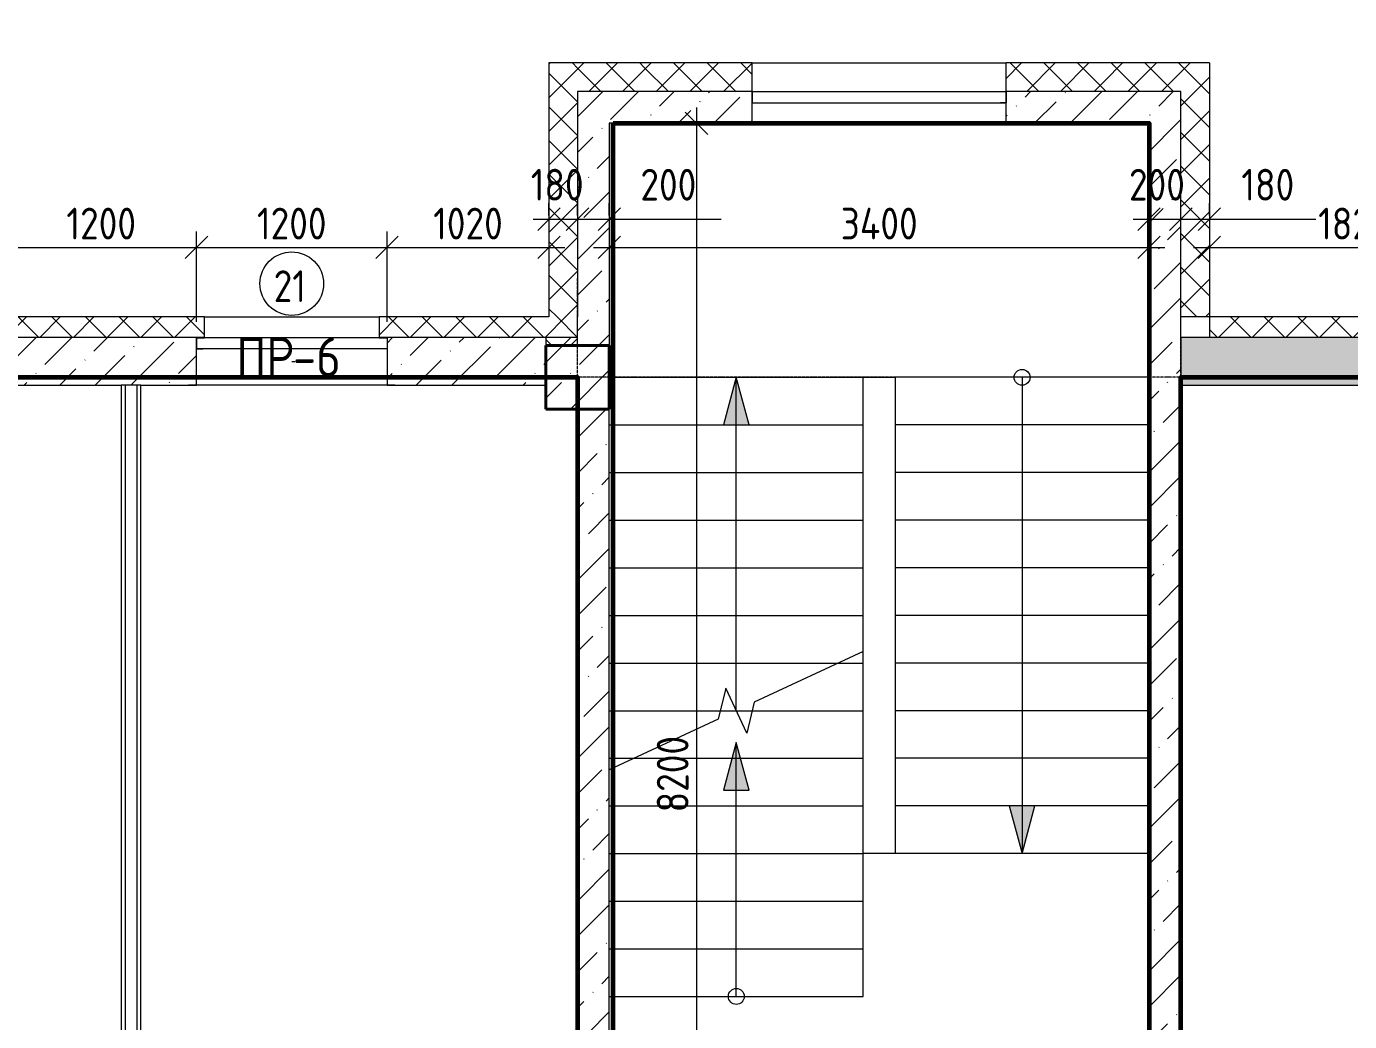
# Model space of a CAD drawing. Header units: millimetres. Extents: x -56773 to 221258, y -262288 to 26541.
# Drawn here: x 5338 to 13672, y -92602 to -86334 of the extents above; entities that cross this region are included whole.
import ezdxf

# ---------------------------------------------------------------- set-up
doc = ezdxf.new("R2010")
doc.units = ezdxf.units.MM
doc.linetypes.add('ADSK_Линия сетки', pattern=[25, 20, -2.5, 0, -2.5])
for name, color, linetype, lineweight in [('3.1 Штукатурка внешн стен для инвесторов', 5, 'Continuous', 60), ('_ Окна', 7, 'Continuous', 18), ('Лестницы', 7, 'Continuous', 9), ('Марки', 7, 'Continuous', 20), ('Марки окон', 7, 'Continuous', 20), ('Несущие колонны', 7, 'Continuous', 18), ('Окна', 7, 'Continuous', 9), ('Оси', 7, 'Continuous', 9), ('Перекрытие', 7, 'Continuous', 18), ('Размеры', 7, 'Continuous', 9), ('Стены внутренние', 7, 'Continuous', 18), ('Стены наружные', 7, 'Continuous', 18), ('Стены штриховка', 7, 'Continuous', 9), ('Стрелки вверх', 7, 'Continuous', 18)]:
    doc.layers.add(name, color=color, linetype=linetype, lineweight=lineweight)
doc.styles.add('GOST Common_2', font='', dxfattribs={"width": 0.9, "height": 250})
doc.styles.add('GOST Common_3', font='', dxfattribs={"width": 0.9, "height": 200})
doc.styles.get('GOST Common_2').set_extended_font_data('GOST Common')
doc.styles.get('GOST Common_3').set_extended_font_data('GOST Common')
doc.dimstyles.new('ADSK_Основной_2_0', dxfattribs={"dimscale": 304.8, "dimtxt": 201.142999, "dimasz": 0.463911, "dimexe": 0.328084, "dimexo": 0.328084, "dimgap": 0.164042, "dimtad": 1, "dimdec": 3, "dimrnd": 0.001, "dimdsep": 46, "dimtxsty": 'GOST Common_3', "dimblk1": 'OBLIQUE', "dimblk2": 'OBLIQUE', "dimsah": 1, "dimcen": 0.09, "dimdle": 0.328084, "dimazin": 2, "dimtfac": 1, "dimtdec": 4, "dimtix": 1, "dimtmove": 0, "dimatfit": 3, "dimfxl": 1, "dimtvp": 1, "dimtolj": 1, "dimtzin": 0, "dimlwd": 20, "dimlwe": 20, "dimarcsym": 2})
doc.dimstyles.new('ADSK_Основной_2_0_1', dxfattribs={"dimscale": 304.8, "dimtxt": 201.142999, "dimasz": 0.463911, "dimexe": 0.328084, "dimexo": 0.328084, "dimgap": 0.164042, "dimtad": 1, "dimdec": 3, "dimrnd": 0.001, "dimdsep": 46, "dimtxsty": 'GOST Common_3', "dimblk1": 'OBLIQUE', "dimblk2": 'OBLIQUE', "dimsah": 1, "dimcen": 0.09, "dimdle": 0.328084, "dimazin": 2, "dimtfac": 1, "dimtdec": 4, "dimtix": 1, "dimtmove": 1, "dimatfit": 3, "dimfxl": 1, "dimtvp": 1, "dimtolj": 1, "dimtzin": 0, "dimlwd": 20, "dimlwe": 20, "dimarcsym": 2})
doc.dimstyles.new('ADSK_Основной_2_0_2', dxfattribs={"dimscale": 304.8, "dimtxt": 201.142999, "dimasz": 0.463911, "dimexe": 0.328084, "dimexo": 0.328084, "dimgap": 0.164042, "dimtad": 1, "dimdec": 3, "dimrnd": 0.001, "dimdsep": 46, "dimtxsty": 'GOST Common_3', "dimblk1": 'OBLIQUE', "dimblk2": 'OBLIQUE', "dimsah": 1, "dimcen": 0.09, "dimdle": 0.328084, "dimazin": 2, "dimtfac": 1, "dimtdec": 4, "dimtix": 1, "dimtmove": 0, "dimatfit": 3, "dimfxl": 1, "dimtvp": 1, "dimtolj": 1, "dimtzin": 0, "dimlwd": 20, "dimlwe": 20, "dimarcsym": 2})
pattern_1 = [(45, (9.36, -97949.04), (84.18955, 308.69595), [396.875, -79.375, 3.353, -76.022])]
pattern_2 = [(45, (9.36, -97949.04), (-106.066, 106.066), []), (135, (9.36, -97949.04), (-106.066, -106.066), [])]

# ---------------------------------------------------------------- blocks, each defined once
blk = doc.blocks.new('ADSK_КолоннаЖБ_Прямоугольная - 400x400 мм-1807143-Кладочный план 2-го этаж')
at = {"layer": 'Несущие колонны', "lineweight": 40}
for p, q in [((-200, 200), (200, 200)), ((-200, -200), (-200, 200)), ((200, 200), (200, -200)), ((200, -200), (-200, -200))]:
    blk.add_line(p, q, dxfattribs=at)
blk = doc.blocks.new('ОКНО L01 _СТ_RS - ОК-3_1200х2000h_противоударное-3556414-Кладочный план 2-го этаж')
at = {"layer": '_ Окна'}
for p, q in [((-638.1, -79), (561.9, -79)), ((-638.1, -149), (-638.1, -79)), ((-638.1, -79), (-598.1, -79)), ((-618.1, -79), (541.9, -79)), ((561.9, -79), (521.9, -79)), ((561.9, -149), (561.9, -79)), ((-638.1, -149), (561.9, -149)), ((-638.1, -149), (-633.1, -149)), ((-618.1, -149), (541.9, -149)), ((561.9, -149), (556.9, -149))]:
    blk.add_line(p, q, dxfattribs=at)
at = {"layer": 'Окна'}
blk.add_line((-688.1, 150), (611.9, 150), dxfattribs=at)
blk = doc.blocks.new('ОКНО L03 _2СТ_RS - ОК-6_1600х1980h_лестничная клетка-3556673-Кладочный план 2-го этаж')
at = {"layer": '_ Окна'}
for p, q in [((-838.1, 100), (761.9, 100)), ((-838.1, 100), (-838.1, 30)), ((-838.1, 100), (-833.1, 100)), ((-818.1, 100), (-38.1, 100)), ((-38.1, 100), (741.9, 100)), ((761.9, 100), (756.9, 100)), ((761.9, 100), (761.9, 30)), ((-838.1, 30), (761.9, 30)), ((-838.1, 30), (-803.1, 30)), ((-818.1, 30), (-38.1, 30)), ((-38.1, 30), (741.9, 30)), ((761.9, 30), (726.9, 30))]:
    blk.add_line(p, q, dxfattribs=at)
at = {"layer": 'Окна'}
blk.add_line((-888.1, -100), (811.9, -100), dxfattribs=at)
blk = doc.blocks.new('_Oblique')
at = {"color": 0, "linetype": 'ByBlock', "lineweight": -2}
blk.add_line((-0.5, -0.5), (0.5, 0.5), dxfattribs=at)
blk = doc.blocks.new('*D4554')
at = {"layer": 'Defpoints', "color": 0, "lineweight": 25, "transparency": 16777216}
for p in [(6409.4, -87725.6), (5209.4, -88295.1), (6409.4, -88295.1)]:
    blk.add_point(p, dxfattribs=at)
at = {"layer": 'Размеры', "color": 0, "lineweight": 20, "transparency": 16777216}
for p, q in [((5209.4, -88195.1), (5209.4, -87625.6)), ((6409.4, -88195.1), (6409.4, -87625.6)), ((5109.4, -87725.6), (6509.4, -87725.6))]:
    blk.add_line(p, q, dxfattribs=at)
at = {"layer": 'Размеры', "color": 0, "lineweight": 20, "transparency": 16777216, "xscale": 141.4, "yscale": 141.4, "zscale": 141.4, "rotation": 180}
blk.add_blockref('_Oblique', (5209.4, -87725.6), dxfattribs=at)
at = {"layer": 'Размеры', "color": 0, "lineweight": 20, "transparency": 16777216, "xscale": 141.4, "yscale": 141.4, "zscale": 141.4}
blk.add_blockref('_Oblique', (6409.4, -87725.6), dxfattribs=at)
at = {"layer": 'Размеры', "color": 0, "lineweight": 9, "transparency": 16777216, "insert": (5809.4, -87575.6), "char_height": 200, "width": 560.473, "attachment_point": 5, "style": 'GOST Common_3'}
blk.add_mtext('\\A1;1200', dxfattribs=at)
blk = doc.blocks.new('*D4555')
at = {"layer": 'Defpoints', "color": 0, "lineweight": 25, "transparency": 16777216}
for p in [(7609.4, -87725.6), (6409.4, -88295.1), (7609.4, -88295.1)]:
    blk.add_point(p, dxfattribs=at)
at = {"layer": 'Размеры', "color": 0, "lineweight": 20, "transparency": 16777216}
for p, q in [((6409.4, -88195.1), (6409.4, -87625.6)), ((7609.4, -88195.1), (7609.4, -87625.6)), ((6309.4, -87725.6), (7709.4, -87725.6))]:
    blk.add_line(p, q, dxfattribs=at)
at = {"layer": 'Размеры', "color": 0, "lineweight": 20, "transparency": 16777216, "xscale": 141.4, "yscale": 141.4, "zscale": 141.4, "rotation": 180}
blk.add_blockref('_Oblique', (6409.4, -87725.6), dxfattribs=at)
at = {"layer": 'Размеры', "color": 0, "lineweight": 20, "transparency": 16777216, "xscale": 141.4, "yscale": 141.4, "zscale": 141.4}
blk.add_blockref('_Oblique', (7609.4, -87725.6), dxfattribs=at)
at = {"layer": 'Размеры', "color": 0, "lineweight": 9, "transparency": 16777216, "insert": (7009.4, -87575.6), "char_height": 200, "width": 560.473, "attachment_point": 5, "style": 'GOST Common_3'}
blk.add_mtext('\\A1;1200', dxfattribs=at)
blk = doc.blocks.new('*D4556')
at = {"layer": 'Defpoints', "color": 0, "lineweight": 25, "transparency": 16777216}
for p in [(8629.4, -87625.6), (8629.4, -87725.6), (7609.4, -88295.1)]:
    blk.add_point(p, dxfattribs=at)
at = {"layer": 'Размеры', "color": 0, "lineweight": 20, "transparency": 16777216}
for p, q in [((7609.4, -88195.1), (7609.4, -87625.6)), ((7509.4, -87725.6), (8729.4, -87725.6)), ((8629.4, -87725.6), (8629.4, -87825.6))]:
    blk.add_line(p, q, dxfattribs=at)
at = {"layer": 'Размеры', "color": 0, "lineweight": 20, "transparency": 16777216, "xscale": 141.4, "yscale": 141.4, "zscale": 141.4, "rotation": 180}
blk.add_blockref('_Oblique', (7609.4, -87725.6), dxfattribs=at)
at = {"layer": 'Размеры', "color": 0, "lineweight": 20, "transparency": 16777216, "xscale": 141.4, "yscale": 141.4, "zscale": 141.4}
blk.add_blockref('_Oblique', (8629.4, -87725.6), dxfattribs=at)
at = {"layer": 'Размеры', "color": 0, "lineweight": 9, "transparency": 16777216, "insert": (8119.4, -87575.6), "char_height": 200, "width": 560.473, "attachment_point": 5, "style": 'GOST Common_3'}
blk.add_mtext('\\A1;1020', dxfattribs=at)
blk = doc.blocks.new('*D4557')
at = {"layer": 'Defpoints', "color": 0, "lineweight": 25, "transparency": 16777216}
for p in [(8809.4, -87547.5), (8629.4, -87625.6), (8809.4, -87625.6)]:
    blk.add_point(p, dxfattribs=at)
at = {"layer": 'Размеры', "color": 0, "lineweight": 20, "transparency": 16777216}
for p, q in [((8629.4, -87525.6), (8629.4, -87447.5)), ((8809.4, -87525.6), (8809.4, -87447.5)), ((8529.4, -87547.5), (8909.4, -87547.5))]:
    blk.add_line(p, q, dxfattribs=at)
at = {"layer": 'Размеры', "color": 0, "lineweight": 20, "transparency": 16777216, "xscale": 141.4, "yscale": 141.4, "zscale": 141.4, "rotation": 180}
blk.add_blockref('_Oblique', (8629.4, -87547.5), dxfattribs=at)
at = {"layer": 'Размеры', "color": 0, "lineweight": 20, "transparency": 16777216, "xscale": 141.4, "yscale": 141.4, "zscale": 141.4}
blk.add_blockref('_Oblique', (8809.4, -87547.5), dxfattribs=at)
at = {"layer": 'Размеры', "color": 0, "lineweight": 9, "transparency": 16777216, "insert": (8514.8, -87230.9), "char_height": 200, "width": 409.104, "attachment_point": 1, "line_spacing_factor": 1.022761, "style": 'GOST Common_3'}
blk.add_mtext('\\A1;180', dxfattribs=at)
blk = doc.blocks.new('*D4558')
at = {"layer": 'Defpoints', "color": 0, "lineweight": 25, "transparency": 16777216}
for p in [(9009.4, -87547.5), (8809.4, -87625.6), (9009.4, -87625.6)]:
    blk.add_point(p, dxfattribs=at)
at = {"layer": 'Размеры', "color": 0, "lineweight": 20, "transparency": 16777216}
for p, q in [((8809.4, -87525.6), (8809.4, -87447.5)), ((9009.4, -87525.6), (9009.4, -87447.5)), ((8709.4, -87547.5), (9009.4, -87547.5)), ((9009.4, -87547.5), (9713.6, -87547.5))]:
    blk.add_line(p, q, dxfattribs=at)
at = {"layer": 'Размеры', "color": 0, "lineweight": 20, "transparency": 16777216, "xscale": 141.4, "yscale": 141.4, "zscale": 141.4, "rotation": 180}
blk.add_blockref('_Oblique', (8809.4, -87547.5), dxfattribs=at)
at = {"layer": 'Размеры', "color": 0, "lineweight": 20, "transparency": 16777216, "xscale": 141.4, "yscale": 141.4, "zscale": 141.4}
blk.add_blockref('_Oblique', (9009.4, -87547.5), dxfattribs=at)
at = {"layer": 'Размеры', "color": 0, "lineweight": 9, "transparency": 16777216, "insert": (9205.1, -87230.9), "char_height": 200, "width": 454.106, "attachment_point": 1, "line_spacing_factor": 1.022761, "style": 'GOST Common_3'}
blk.add_mtext('\\A1;200', dxfattribs=at)
blk = doc.blocks.new('*D4559')
at = {"layer": 'Defpoints', "color": 0, "lineweight": 25, "transparency": 16777216}
for p in [(9009.4, -87625.6), (12409.4, -87625.6), (12409.4, -87725.6)]:
    blk.add_point(p, dxfattribs=at)
at = {"layer": 'Размеры', "color": 0, "lineweight": 20, "transparency": 16777216}
for p, q in [((8909.4, -87725.6), (12509.4, -87725.6)), ((9009.4, -87725.6), (9009.4, -87825.6)), ((12409.4, -87725.6), (12409.4, -87825.6))]:
    blk.add_line(p, q, dxfattribs=at)
at = {"layer": 'Размеры', "color": 0, "lineweight": 20, "transparency": 16777216, "xscale": 141.4, "yscale": 141.4, "zscale": 141.4, "rotation": 180}
blk.add_blockref('_Oblique', (9009.4, -87725.6), dxfattribs=at)
at = {"layer": 'Размеры', "color": 0, "lineweight": 20, "transparency": 16777216, "xscale": 141.4, "yscale": 141.4, "zscale": 141.4}
blk.add_blockref('_Oblique', (12409.4, -87725.6), dxfattribs=at)
at = {"layer": 'Размеры', "color": 0, "lineweight": 9, "transparency": 16777216, "insert": (10709.4, -87575.6), "char_height": 200, "width": 625.93, "attachment_point": 5, "style": 'GOST Common_3'}
blk.add_mtext('\\A1;3400', dxfattribs=at)
blk = doc.blocks.new('*D4560')
at = {"layer": 'Defpoints', "color": 0, "lineweight": 25, "transparency": 16777216}
for p in [(12609.4, -87547.5), (12409.4, -87625.6), (12609.4, -87625.6)]:
    blk.add_point(p, dxfattribs=at)
at = {"layer": 'Размеры', "color": 0, "lineweight": 20, "transparency": 16777216}
for p, q in [((12409.4, -87525.6), (12409.4, -87447.5)), ((12609.4, -87525.6), (12609.4, -87447.5)), ((12309.4, -87547.5), (12709.4, -87547.5))]:
    blk.add_line(p, q, dxfattribs=at)
at = {"layer": 'Размеры', "color": 0, "lineweight": 20, "transparency": 16777216, "xscale": 141.4, "yscale": 141.4, "zscale": 141.4, "rotation": 180}
blk.add_blockref('_Oblique', (12409.4, -87547.5), dxfattribs=at)
at = {"layer": 'Размеры', "color": 0, "lineweight": 20, "transparency": 16777216, "xscale": 141.4, "yscale": 141.4, "zscale": 141.4}
blk.add_blockref('_Oblique', (12609.4, -87547.5), dxfattribs=at)
at = {"layer": 'Размеры', "color": 0, "lineweight": 9, "transparency": 16777216, "insert": (12282.3, -87230.9), "char_height": 200, "width": 454.106, "attachment_point": 1, "line_spacing_factor": 1.022761, "style": 'GOST Common_3'}
blk.add_mtext('\\A1;200', dxfattribs=at)
blk = doc.blocks.new('*D4561')
at = {"layer": 'Defpoints', "color": 0, "lineweight": 25, "transparency": 16777216}
for p in [(12789.4, -87547.5), (12609.4, -87625.6), (12789.4, -87625.6)]:
    blk.add_point(p, dxfattribs=at)
at = {"layer": 'Размеры', "color": 0, "lineweight": 20, "transparency": 16777216}
for p, q in [((12609.4, -87525.6), (12609.4, -87447.5)), ((12789.4, -87525.6), (12789.4, -87447.5)), ((12509.4, -87547.5), (12789.4, -87547.5)), ((12789.4, -87547.5), (13459.3, -87547.5))]:
    blk.add_line(p, q, dxfattribs=at)
at = {"layer": 'Размеры', "color": 0, "lineweight": 20, "transparency": 16777216, "xscale": 141.4, "yscale": 141.4, "zscale": 141.4, "rotation": 180}
blk.add_blockref('_Oblique', (12609.4, -87547.5), dxfattribs=at)
at = {"layer": 'Размеры', "color": 0, "lineweight": 20, "transparency": 16777216, "xscale": 141.4, "yscale": 141.4, "zscale": 141.4}
blk.add_blockref('_Oblique', (12789.4, -87547.5), dxfattribs=at)
at = {"layer": 'Размеры', "color": 0, "lineweight": 9, "transparency": 16777216, "insert": (12990.5, -87230.9), "char_height": 200, "width": 409.104, "attachment_point": 1, "line_spacing_factor": 1.022761, "style": 'GOST Common_3'}
blk.add_mtext('\\A1;180', dxfattribs=at)
blk = doc.blocks.new('*D4562')
at = {"layer": 'Defpoints', "color": 0, "lineweight": 25, "transparency": 16777216}
for p in [(12789.4, -87625.6), (14609.4, -87725.6), (14609.4, -88344.1)]:
    blk.add_point(p, dxfattribs=at)
at = {"layer": 'Размеры', "color": 0, "lineweight": 20, "transparency": 16777216}
for p, q in [((14609.4, -88244.1), (14609.4, -87625.6)), ((12689.4, -87725.6), (14709.4, -87725.6)), ((12789.4, -87725.6), (12789.4, -87825.6))]:
    blk.add_line(p, q, dxfattribs=at)
at = {"layer": 'Размеры', "color": 0, "lineweight": 20, "transparency": 16777216, "xscale": 141.4, "yscale": 141.4, "zscale": 141.4, "rotation": 180}
blk.add_blockref('_Oblique', (12789.4, -87725.6), dxfattribs=at)
at = {"layer": 'Размеры', "color": 0, "lineweight": 20, "transparency": 16777216, "xscale": 141.4, "yscale": 141.4, "zscale": 141.4}
blk.add_blockref('_Oblique', (14609.4, -87725.6), dxfattribs=at)
at = {"layer": 'Размеры', "color": 0, "lineweight": 9, "transparency": 16777216, "insert": (13699.4, -87575.6), "char_height": 200, "width": 560.473, "attachment_point": 5, "style": 'GOST Common_3'}
blk.add_mtext('\\A1;1820', dxfattribs=at)
blk = doc.blocks.new('*D4941')
at = {"layer": 'Defpoints', "color": 0, "lineweight": 25, "transparency": 16777216}
for p in [(4382.3, -88594.1), (4482.3, -88594.1), (5484.4, -94269.1)]:
    blk.add_point(p, dxfattribs=at)
at = {"layer": 'Размеры', "color": 0, "lineweight": 20, "transparency": 16777216}
for p, q in [((4482.3, -94369.1), (4482.3, -88494.1)), ((4482.3, -88594.1), (4582.3, -88594.1)), ((5384.4, -94269.1), (4382.3, -94269.1))]:
    blk.add_line(p, q, dxfattribs=at)
at = {"layer": 'Размеры', "color": 0, "lineweight": 20, "transparency": 16777216, "xscale": 141.4, "yscale": 141.4, "zscale": 141.4}
for p, rotation in [((4482.3, -88594.1), 90), ((4482.3, -94269.1), 270)]:
    blk.add_blockref('_Oblique', p, dxfattribs=dict(at, rotation=rotation))
at = {"layer": 'Размеры', "color": 0, "lineweight": 9, "transparency": 16777216, "insert": (4332.3, -91431.6), "char_height": 200, "width": 605.475, "attachment_point": 5, "rotation": 90, "style": 'GOST Common_3'}
blk.add_mtext('\\A1;5675', dxfattribs=at)
blk = doc.blocks.new('*D4943')
at = {"layer": 'Defpoints', "color": 0, "lineweight": 25, "transparency": 16777216}
for p in [(9658.6, -86944.1), (9558.6, -95144.1), (9658.6, -95144.1)]:
    blk.add_point(p, dxfattribs=at)
at = {"layer": 'Размеры', "color": 0, "lineweight": 20, "transparency": 16777216}
for p, q in [((9558.6, -86844.1), (9558.6, -95244.1)), ((9558.6, -86944.1), (9458.6, -86944.1)), ((9558.6, -95144.1), (9458.6, -95144.1))]:
    blk.add_line(p, q, dxfattribs=at)
at = {"layer": 'Размеры', "color": 0, "lineweight": 20, "transparency": 16777216, "xscale": 141.4, "yscale": 141.4, "zscale": 141.4}
for p, rotation in [((9558.6, -86944.1), 90), ((9558.6, -95144.1), 270)]:
    blk.add_blockref('_Oblique', p, dxfattribs=dict(at, rotation=rotation))
at = {"layer": 'Размеры', "color": 0, "lineweight": 9, "transparency": 16777216, "insert": (9408.6, -91044.1), "char_height": 200, "width": 605.475, "attachment_point": 5, "rotation": 90, "style": 'GOST Common_3'}
blk.add_mtext('\\A1;8200', dxfattribs=at)
blk = doc.blocks.new('М_окна1 - Маркировка типоразмера-1510237-Кладочный план 2-го этаж')
at = {"layer": 'Марки окон'}
blk.add_circle((0, 0), 2, dxfattribs=at)
blk = doc.blocks.new('ADSK_Марка_Отверстие - Экземпляр_Только Марка-157312-Кладочный план 2-го этаж')
at = {"layer": 'Марки'}
blk.add_line((0, 0), (0.2, 0), dxfattribs=at)

msp = doc.modelspace()

# ---------------------------------------------------------------- hatches: boundary and pattern name
at = {"layer": 'Несущие колонны', "lineweight": 9}
h = msp.add_hatch(dxfattribs=at)
h.set_pattern_fill('FP_1', color=256, style=0, pattern_type=2)
h.set_pattern_definition([(45, (9.36, -97949.04), (-224.5064, 224.5064), []), (45, (233.87, -97949.04), (-224.5064, 224.5064), [396.875, -79.375, 3.353, -76.022])])
h.paths.add_polyline_path([(8609.3615, -88744.0666), (9009.3615, -88744.0666), (9009.3615, -88344.0666), (8609.3615, -88344.0666), (8609.3615, -88594.0666)])
at = {"layer": 'Стены внутренние', "lineweight": 9}
h = msp.add_hatch(dxfattribs=at)
h.set_pattern_fill('FP_2', color=256, style=0, pattern_type=2)
h.set_pattern_definition(pattern_1)
h.paths.add_polyline_path([(5959.3615, -88594.0666), (6409.3615, -88594.0666), (6409.3615, -88295.0666), (5209.3615, -88295.0666), (5209.3615, -88594.0666), (5934.3615, -88594.0666)])
h.paths.add_polyline_path([(409.3615, -88594.0666), (409.3615, -88295.0666), (-790.6385, -88295.0666), (-790.6385, -88594.0666), (-115.6385, -88594.0666)])
h.paths.add_polyline_path([(7609.3615, -88594.0666), (8609.3615, -88594.0666), (8609.3615, -88344.0666), (8809.3615, -88344.0666), (8809.3615, -88294.0666), (7609.3615, -88295.0666)])
h.paths.add_polyline_path([(2009.3615, -88594.0666), (3609.3615, -88594.0666), (3609.3615, -88295.0666), (2009.3615, -88295.0666)])
h.paths.add_polyline_path([(-2940.6385, -88594.0666), (-1990.6385, -88594.0666), (-1990.6385, -88295.0666), (-2940.6385, -88294.0666), (-2940.6385, -88572.0232)])
h = msp.add_hatch(dxfattribs=at)
h.set_pattern_fill('FP_2', color=256, style=0, pattern_type=2)
h.set_pattern_definition(pattern_1)
h.paths.add_polyline_path([(41848.5876, -88594.0666), (42009.3615, -88594.0666), (42009.3615, -88294.0666), (40009.3615, -88294.0666), (40009.3615, -88344.0666), (39609.3615, -88344.0666), (39609.3615, -88294.0666), (39009.3615, -88295.0666), (39009.3615, -88594.0666), (41809.3615, -88594.0666)])
h.paths.add_polyline_path([(21509.3615, -88594.0666), (22609.3615, -88594.0666), (22609.3615, -88295.0666), (21009.3615, -88295.0666), (21009.3615, -88594.0666), (21484.3615, -88594.0666)])
h.paths.add_polyline_path([(30266.1372, -88594.0666), (31409.3615, -88594.0666), (31409.3615, -88295.0666), (30209.3615, -88295.0666), (30209.3615, -88594.0666)])
h.paths.add_polyline_path([(33161.7498, -88594.0666), (34609.3615, -88594.0666), (34609.3615, -88295.0666), (33009.3615, -88295.0666), (33009.3615, -88594.0666)])
h.paths.add_polyline_path([(37059.3615, -88594.0666), (37409.3615, -88594.0666), (37409.3615, -88295.0666), (36209.3615, -88295.0666), (36209.3615, -88594.0666), (37034.3615, -88594.0666)])
h.paths.add_polyline_path([(27609.3615, -88594.0666), (27609.3615, -88294.0666), (27009.3615, -88295.0666), (27009.3615, -88594.0666), (27370.5247, -88594.0666)])
h.paths.add_polyline_path([(28009.3615, -88594.0666), (28609.3615, -88594.0666), (28609.3615, -88295.0666), (27994.7859, -88294.0666), (27994.7859, -88344.0666), (28009.3615, -88344.0666)])
h.paths.add_polyline_path([(24659.3615, -88594.0666), (25409.3615, -88594.0666), (25409.3615, -88295.0666), (24209.3615, -88295.0666), (24209.3615, -88594.0666), (24474.9121, -88594.0666)])
h.paths.add_polyline_path([(12892.4618, -88594.0666), (14609.3615, -88594.0666), (14609.3615, -88344.0666), (15009.3615, -88344.0666), (15009.3615, -88594.0666), (15609.3615, -88594.0666), (15609.3615, -88344.0666), (16009.3615, -88344.0666), (16009.3615, -88594.0666), (16609.3615, -88594.0666), (16609.3615, -88295.0666), (12609.3615, -88294.0666), (12609.3615, -88594.0666)])
h.paths.add_polyline_path([(19409.3615, -88594.0666), (19409.3615, -88295.0666), (18209.3615, -88295.0666), (18209.3615, -88594.0666), (18684.3615, -88594.0666)])
at = {"layer": 'Стены наружные', "lineweight": 9}
h = msp.add_hatch(dxfattribs=at)
h.set_pattern_fill('FP_4', color=256, style=0, pattern_type=2)
h.set_pattern_definition(pattern_2)
h.paths.add_polyline_path([(8629.3615, -88164.0666), (8809.3615, -88164.0666), (8809.3615, -86564.0666), (8629.3615, -86564.0666), (8629.3615, -87134.9856)])
h = msp.add_hatch(dxfattribs=at)
h.set_pattern_fill('FP_4', color=256, style=0, pattern_type=2)
h.set_pattern_definition(pattern_2)
h.paths.add_polyline_path([(12789.3615, -86744.0666), (12789.3615, -86564.0666), (12128.9933, -86564.0666), (12128.9933, -86744.0666), (12609.3615, -86744.0666)])
h.paths.add_polyline_path([(8809.3615, -86744.0666), (9228.9933, -86744.0666), (9228.9933, -86564.0666), (8809.3615, -86564.0666)])
h = msp.add_hatch(dxfattribs=at)
h.set_pattern_fill('FP_4', color=256, style=0, pattern_type=2)
h.set_pattern_definition(pattern_2)
h.paths.add_polyline_path([(12128.9933, -86744.0666), (12128.9933, -86564.0666), (11509.3615, -86564.0666), (11509.3615, -86744.0666)])
h.paths.add_polyline_path([(9909.3615, -86744.0666), (9909.3615, -86564.0666), (9228.9933, -86564.0666), (9228.9933, -86744.0666)])
h = msp.add_hatch(dxfattribs=at)
h.set_pattern_fill('FP_2', color=256, style=0, pattern_type=2)
h.set_pattern_definition(pattern_1)
h.paths.add_polyline_path([(12609.3615, -86944.0666), (12609.3615, -86744.0666), (12128.9933, -86744.0666), (12128.9933, -86944.0666), (12409.3615, -86944.0666)])
h.paths.add_polyline_path([(8809.3615, -86944.0666), (9228.9933, -86944.0666), (9228.9933, -86744.0666), (8809.3615, -86744.0666)])
h = msp.add_hatch(dxfattribs=at)
h.set_pattern_fill('FP_3', color=256, style=0, pattern_type=2)
h.set_pattern_definition([(45, (9.36, -97949.04), (84.1903, 308.6967), [396.875, -79.375, 3.353, -76.022])])
h.paths.add_polyline_path([(12128.9933, -86944.0666), (12128.9933, -86744.0666), (11509.3615, -86744.0666), (11509.3615, -86944.0666)])
h.paths.add_polyline_path([(9909.3615, -86944.0666), (9909.3615, -86744.0666), (9228.9933, -86744.0666), (9228.9933, -86944.0666)])
h = msp.add_hatch(dxfattribs=at)
h.set_pattern_fill('FP_4', color=256, style=0, pattern_type=2)
h.set_pattern_definition(pattern_2)
h.paths.add_polyline_path([(12609.3615, -88164.0666), (12789.3615, -88164.0666), (12789.3615, -86744.0666), (12609.3615, -86744.0666), (12609.3615, -87134.9856)])
h = msp.add_hatch(dxfattribs=at)
h.set_pattern_fill('FP_2', color=256, style=0, pattern_type=2)
h.set_pattern_definition(pattern_1)
h.paths.add_polyline_path([(9009.3615, -95344.0666), (9009.3615, -94744.0666), (8809.3615, -94744.0666), (8809.3615, -95344.0666)])
h.paths.add_polyline_path([(9009.3615, -94344.0666), (9009.3615, -88744.0666), (8809.3615, -88744.0666), (8809.3615, -94344.0666)])
h.paths.add_polyline_path([(8809.3615, -88344.0666), (9009.3615, -88344.0666), (9009.3615, -86944.0666), (8809.3615, -86944.0666), (8809.3615, -88294.0666)])
h = msp.add_hatch(dxfattribs=at)
h.set_pattern_fill('FP_2', color=256, style=0, pattern_type=2)
h.set_pattern_definition(pattern_1)
h.paths.add_polyline_path([(12409.3615, -95144.0666), (12609.3615, -95144.0666), (12609.3615, -86944.0666), (12409.3615, -86944.0666), (12409.3615, -92883.136)])
h = msp.add_hatch(dxfattribs=at)
h.set_pattern_fill('FP_4', color=256, style=0, pattern_type=2)
h.set_pattern_definition(pattern_2)
h.paths.add_polyline_path([(459.3615, -88294.0666), (459.3615, -88164.0666), (-840.6385, -88164.0666), (-840.6385, -88294.0666)])
h.paths.add_polyline_path([(8609.3615, -88294.0666), (8609.3615, -88164.0666), (7559.3615, -88164.0666), (7559.3615, -88294.0666)])
h.paths.add_polyline_path([(1959.3615, -88294.0666), (3659.3615, -88294.0666), (3659.3615, -88164.0666), (1959.3615, -88164.0666)])
h.paths.add_polyline_path([(5159.3615, -88294.0666), (6459.3615, -88294.0666), (6459.3615, -88164.0666), (5159.3615, -88164.0666)])
h.paths.add_polyline_path([(-2810.6385, -88294.0666), (-1940.6385, -88294.0666), (-1940.6385, -88164.0666), (-2810.6385, -88164.0666)])
h = msp.add_hatch(dxfattribs=at)
h.set_pattern_fill('FP_4', color=256, style=0, pattern_type=2)
h.set_pattern_definition(pattern_2)
h.paths.add_polyline_path([(8809.3615, -88344.0666), (8809.3615, -88164.0666), (8609.3615, -88164.0666), (8609.3615, -88344.0666)])
h = msp.add_hatch(dxfattribs=at)
h.set_pattern_fill('FP_4', color=256, style=0, pattern_type=2)
h.set_pattern_definition(pattern_2)
h.paths.add_polyline_path([(41829.3615, -88294.0666), (41829.3615, -88164.0666), (40009.3615, -88164.0666), (40009.3615, -88294.0666), (40400.7813, -88294.0666)])
h.paths.add_polyline_path([(31459.3615, -88294.0666), (31459.3615, -88164.0666), (30159.3615, -88164.0666), (30159.3615, -88294.0666), (30266.1372, -88294.0666)])
h.paths.add_polyline_path([(37459.3615, -88294.0666), (37459.3615, -88164.0666), (36159.3615, -88164.0666), (36159.3615, -88294.0666)])
h.paths.add_polyline_path([(34659.3615, -88294.0666), (34659.3615, -88164.0666), (32959.3615, -88164.0666), (32959.3615, -88294.0666), (33161.7498, -88294.0666)])
h.paths.add_polyline_path([(39609.3615, -88294.0666), (39609.3615, -88164.0666), (38959.3615, -88164.0666), (38959.3615, -88294.0666)])
h.paths.add_polyline_path([(27609.3615, -88294.0666), (27609.3615, -88164.0666), (26959.3615, -88164.0666), (26959.3615, -88294.0666), (27370.5247, -88294.0666)])
h.paths.add_polyline_path([(24159.3615, -88294.0666), (25459.3615, -88294.0666), (25459.3615, -88164.0666), (24159.3615, -88164.0666)])
h.paths.add_polyline_path([(21579.2995, -88294.0666), (22659.3615, -88294.0666), (22659.3615, -88164.0666), (20959.3615, -88164.0666), (20959.3615, -88294.0666)])
h.paths.add_polyline_path([(27994.7859, -88294.0666), (28659.3615, -88294.0666), (28659.3615, -88164.0666), (27994.7859, -88164.0666)])
h.paths.add_polyline_path([(19459.3615, -88294.0666), (19459.3615, -88164.0666), (18159.3615, -88164.0666), (18159.3615, -88294.0666), (18683.6869, -88294.0666)])
h.paths.add_polyline_path([(15788.0744, -88294.0666), (16659.3615, -88294.0666), (16659.3615, -88164.0666), (12789.3615, -88164.0666), (12789.3615, -88294.0666), (12892.4618, -88294.0666)])
at = {"layer": 'Стрелки вверх'}
for points in [[(9889.7463, -88844.0666), (9809.3615, -88544.0666), (9728.9767, -88844.0666)], [(9889.7463, -91144.0666), (9809.3615, -90844.0666), (9728.9767, -91144.0666)], [(11609.3615, -91544.0666), (11689.7463, -91244.0666), (11528.9767, -91244.0666)]]:
    msp.add_hatch(color=256, dxfattribs=at).paths.add_polyline_path(points)

# ---------------------------------------------------------------- linework, layer by layer
at = {"layer": '3.1 Штукатурка внешн стен для инвесторов'}
msp.add_lwpolyline([(-19540.6385, -79244.0666), (-19540.6385, -74194.0666), (-3190.6385, -74194.0666), (-3190.6385, -88544.0666), (8809.3615, -88544.0666), (8809.3615, -95344.0666), (12609.3615, -95344.0666), (12609.3615, -88544.0666), (42009.3615, -88544.0666)], dxfattribs=at)
msp.add_lwpolyline([(9034.3615, -86944.0666), (12409.3615, -86944.0666), (12409.3615, -95144.0666), (9034.3615, -95144.0666)], close=True, dxfattribs=at)
at = {"layer": 'Лестницы'}
for p, q in [((9009.3615, -88544.0666), (10609.3615, -88544.0666)), ((9009.3615, -88544.0666), (10609.3615, -88544.0666)), ((10609.3615, -88544.0666), (10809.3615, -88544.0666)), ((10609.3615, -88844.0666), (10609.3615, -88544.0666)), ((12409.3615, -88544.0666), (10809.3615, -88544.0666)), ((10809.3615, -88544.0666), (10809.3615, -88844.0666)), ((12409.3615, -88544.0666), (10809.3615, -88544.0666)), ((9009.3615, -88844.0666), (10609.3615, -88844.0666)), ((9009.3615, -88844.0666), (10609.3615, -88844.0666)), ((10609.3615, -89144.0666), (10609.3615, -88844.0666)), ((10809.3615, -88844.0666), (10809.3615, -89144.0666)), ((12409.3615, -88844.0666), (10809.3615, -88844.0666)), ((12409.3615, -88844.0666), (10809.3615, -88844.0666)), ((9009.3615, -89144.0666), (10609.3615, -89144.0666)), ((9009.3615, -89144.0666), (10609.3615, -89144.0666)), ((10609.3615, -89444.0666), (10609.3615, -89144.0666)), ((10809.3615, -89144.0666), (10809.3615, -89444.0666)), ((12409.3615, -89144.0666), (10809.3615, -89144.0666)), ((12409.3615, -89144.0666), (10809.3615, -89144.0666)), ((9009.3615, -89444.0666), (10609.3615, -89444.0666)), ((9009.3615, -89444.0666), (10609.3615, -89444.0666)), ((10609.3615, -89744.0666), (10609.3615, -89444.0666)), ((10809.3615, -89444.0666), (10809.3615, -89744.0666)), ((12409.3615, -89444.0666), (10809.3615, -89444.0666)), ((12409.3615, -89444.0666), (10809.3615, -89444.0666)), ((9009.3615, -89744.0666), (10609.3615, -89744.0666)), ((9009.3615, -89744.0666), (10609.3615, -89744.0666)), ((10609.3615, -90044.0666), (10609.3615, -89744.0666)), ((10809.3615, -89744.0666), (10809.3615, -90044.0666)), ((12409.3615, -89744.0666), (10809.3615, -89744.0666)), ((12409.3615, -89744.0666), (10809.3615, -89744.0666)), ((9009.3615, -90044.0666), (10609.3615, -90044.0666)), ((9009.3615, -90044.0666), (10609.3615, -90044.0666)), ((10609.3615, -90271.0204), (10609.3615, -90044.0666)), ((10809.3615, -90044.0666), (10809.3615, -90344.0666)), ((12409.3615, -90044.0666), (10809.3615, -90044.0666)), ((12409.3615, -90044.0666), (10809.3615, -90044.0666)), ((10609.3615, -90271.0204), (9922.65, -90591.2393)), ((10609.3615, -90344.0666), (10609.3615, -90271.0204)), ((9009.3615, -90344.0666), (10452.7136, -90344.0666)), ((9009.3615, -90344.0666), (10452.7136, -90344.0666)), ((10452.7136, -90344.0666), (10609.3615, -90344.0666)), ((10452.7136, -90344.0666), (10609.3615, -90344.0666)), ((10609.3615, -90644.0666), (10609.3615, -90344.0666)), ((10809.3615, -90344.0666), (10809.3615, -90644.0666)), ((12409.3615, -90344.0666), (10809.3615, -90344.0666)), ((12409.3615, -90344.0666), (10809.3615, -90344.0666)), ((9743.3274, -90502.456), (9696.073, -90696.8939)), ((9875.3956, -90785.6772), (9743.3274, -90502.456)), ((9009.3615, -90644.0666), (9708.9117, -90644.0666)), ((9009.3615, -90644.0666), (9708.9117, -90644.0666)), ((9708.9117, -90644.0666), (9809.3615, -90644.0666)), ((9708.9117, -90644.0666), (9809.3615, -90644.0666)), ((9809.3615, -90644.0666), (9909.8113, -90644.0666)), ((9809.3615, -90644.0666), (9909.8113, -90644.0666)), ((9922.65, -90591.2393), (9875.3956, -90785.6772)), ((9909.8113, -90644.0666), (10609.3615, -90644.0666)), ((9909.8113, -90644.0666), (10609.3615, -90644.0666)), ((10609.3615, -90944.0666), (10609.3615, -90644.0666)), ((10809.3615, -90644.0666), (10809.3615, -90944.0666)), ((12409.3615, -90644.0666), (10809.3615, -90644.0666)), ((12409.3615, -90644.0666), (10809.3615, -90644.0666)), ((9696.073, -90696.8939), (9009.3615, -91017.1127)), ((9009.3615, -90944.0666), (9166.0094, -90944.0666)), ((9009.3615, -90944.0666), (9166.0094, -90944.0666)), ((9166.0094, -90944.0666), (10609.3615, -90944.0666)), ((9166.0094, -90944.0666), (10609.3615, -90944.0666)), ((10609.3615, -91244.0666), (10609.3615, -90944.0666)), ((10809.3615, -90944.0666), (10809.3615, -91244.0666)), ((12409.3615, -90944.0666), (10809.3615, -90944.0666)), ((12409.3615, -90944.0666), (10809.3615, -90944.0666)), ((9009.3615, -91244.0666), (10609.3615, -91244.0666)), ((9009.3615, -91244.0666), (10609.3615, -91244.0666)), ((10609.3615, -91544.0666), (10609.3615, -91244.0666)), ((10809.3615, -91244.0666), (10809.3615, -91544.0666)), ((12409.3615, -91244.0666), (10809.3615, -91244.0666)), ((12409.3615, -91244.0666), (10809.3615, -91244.0666)), ((9009.3615, -91544.0666), (10609.3615, -91544.0666)), ((9009.3615, -91544.0666), (10609.3615, -91544.0666)), ((10609.3615, -91844.0666), (10609.3615, -91544.0666)), ((12409.3615, -91544.0666), (10809.3615, -91544.0666)), ((9009.3615, -91844.0666), (10609.3615, -91844.0666)), ((9009.3615, -91844.0666), (10609.3615, -91844.0666)), ((10609.3615, -92144.0666), (10609.3615, -91844.0666)), ((9009.3615, -92144.0666), (10609.3615, -92144.0666)), ((9009.3615, -92144.0666), (10609.3615, -92144.0666)), ((10609.3615, -92444.0666), (10609.3615, -92144.0666)), ((9009.3615, -92444.0666), (10609.3615, -92444.0666)), ((9009.3615, -92444.0666), (10609.3615, -92444.0666))]:
    msp.add_line(p, q, dxfattribs=at)
at = {"layer": 'Несущие колонны', "lineweight": 9}
for p, q in [((8809.3615, -88344.0666), (8609.3615, -88344.0666)), ((8609.3615, -88344.0666), (8609.3615, -88594.0666)), ((9009.3615, -88344.0666), (8809.3615, -88344.0666)), ((9009.3615, -88744.0666), (9009.3615, -88344.0666)), ((8609.3615, -88594.0666), (8609.3615, -88744.0666)), ((8609.3615, -88744.0666), (8809.3615, -88744.0666)), ((8809.3615, -88744.0666), (9009.3615, -88744.0666))]:
    msp.add_line(p, q, dxfattribs=at)
at = {"layer": 'Оси', "linetype": 'ADSK_Линия сетки', "lineweight": 5}
for p, q in [((8809.3615, -108922.9178), (8809.3615, -87921.5904)), ((12609.3615, -108922.9178), (12609.3615, -87921.5904)), ((62525.08, -88544.0666), (-25230.7352, -88544.0666))]:
    msp.add_line(p, q, dxfattribs=at)
at = {"layer": 'Перекрытие'}
msp.add_line((12409.3615, -91544.0666), (10609.3615, -91544.0666), dxfattribs=at)
at = {"layer": 'Стены внутренние', "lineweight": 5}
for p, q in [((6409.3615, -88594.0666), (6409.3615, -88295.0666)), ((6409.3615, -88295.0666), (6459.3615, -88295.0666)), ((6459.3615, -88295.0666), (6459.3615, -88294.0666)), ((7559.3615, -88294.0666), (7559.3615, -88295.0666)), ((7559.3615, -88295.0666), (7609.3615, -88295.0666)), ((7609.3615, -88295.0666), (7609.3615, -88594.0666)), ((8809.3615, -88294.0666), (8609.3615, -88294.0666)), ((12789.3615, -88294.0666), (12609.3615, -88294.0666)), ((8609.3615, -88594.0666), (8609.3615, -88344.0666)), ((5209.3615, -88594.0666), (5934.3615, -88594.0666)), ((5934.3615, -88594.0666), (5934.3615, -94269.0666)), ((6059.3615, -88594.0666), (6409.3615, -88594.0666)), ((6059.3615, -94269.0666), (6059.3615, -88594.0666)), ((7609.3615, -88594.0666), (6409.3615, -88594.0666)), ((7609.3615, -88594.0666), (8609.3615, -88594.0666)), ((12609.3615, -88594.0666), (14609.3615, -88594.0666))]:
    msp.add_line(p, q, dxfattribs=at)
at = {"layer": 'Стены наружные', "lineweight": 9}
for p, q in [((8629.3615, -86564.0666), (8629.3615, -88164.0666)), ((9909.3615, -86564.0666), (8629.3615, -86564.0666)), ((9909.3615, -86944.0666), (9909.3615, -86564.0666)), ((9909.3615, -86564.0666), (11509.3615, -86564.0666)), ((11509.3615, -86944.0666), (11509.3615, -86564.0666)), ((12789.3615, -86564.0666), (11509.3615, -86564.0666)), ((12789.3615, -86564.0666), (12789.3615, -88294.0666)), ((8809.3615, -86744.0666), (8809.3615, -88164.0666)), ((12609.3615, -88294.0666), (12609.3615, -86744.0666)), ((9909.3615, -86944.0666), (9009.3615, -86944.0666)), ((9009.3615, -86944.0666), (9009.3615, -88344.0666)), ((11509.3615, -86944.0666), (9909.3615, -86944.0666)), ((11509.3615, -86944.0666), (12409.3615, -86944.0666)), ((12409.3615, -95144.0666), (12409.3615, -86944.0666)), ((6459.3615, -88164.0666), (5159.3615, -88164.0666)), ((6459.3615, -88294.0666), (6459.3615, -88164.0666)), ((6459.3615, -88164.0666), (7559.3615, -88164.0666)), ((8629.3615, -88164.0666), (7559.3615, -88164.0666)), ((7559.3615, -88164.0666), (7559.3615, -88294.0666)), ((16659.3615, -88164.0666), (12609.3615, -88164.0666)), ((8609.3615, -88294.0666), (8609.3615, -88344.0666)), ((8609.3615, -88344.0666), (8809.3615, -88344.0666)), ((8809.3615, -88344.0666), (9009.3615, -88344.0666)), ((12609.3615, -88594.0666), (12609.3615, -94269.0666)), ((8809.3615, -88744.0666), (8809.3615, -94269.0666)), ((9009.3615, -88744.0666), (8809.3615, -88744.0666)), ((9009.3615, -94344.0666), (9009.3615, -88744.0666))]:
    msp.add_line(p, q, dxfattribs=at)
at = {"layer": 'Стены штриховка', "lineweight": 9}
for p, q in [((9909.3615, -86744.0666), (8809.3615, -86744.0666)), ((12609.3615, -86744.0666), (11509.3615, -86744.0666)), ((8809.3615, -88344.0666), (8809.3615, -88164.0666)), ((6459.3615, -88294.0666), (5159.3615, -88294.0666)), ((8609.3615, -88294.0666), (7559.3615, -88294.0666)), ((12609.3615, -88294.0666), (12609.3615, -88594.0666)), ((16659.3615, -88294.0666), (12789.3615, -88294.0666)), ((6059.3615, -88594.0666), (5934.3615, -88594.0666)), ((5959.3615, -88594.0666), (5959.3615, -94294.0666)), ((6034.3615, -88594.0666), (6034.3615, -94294.0666))]:
    msp.add_line(p, q, dxfattribs=at)
at = {"layer": 'Стрелки вверх'}
for p, q in [((9809.3615, -88544.0666), (9728.9767, -88844.0666)), ((9809.3615, -88844.0666), (9809.3615, -88544.0666)), ((9889.7463, -88844.0666), (9809.3615, -88544.0666)), ((11609.3615, -88544.0666), (11609.3615, -88844.0666)), ((9728.9767, -88844.0666), (9889.7463, -88844.0666)), ((9809.3615, -89144.0666), (9809.3615, -88844.0666)), ((11609.3615, -88844.0666), (11609.3615, -89144.0666)), ((9809.3615, -89444.0666), (9809.3615, -89144.0666)), ((11609.3615, -89144.0666), (11609.3615, -89444.0666)), ((9809.3615, -89744.0666), (9809.3615, -89444.0666)), ((11609.3615, -89444.0666), (11609.3615, -89744.0666)), ((9809.3615, -90044.0666), (9809.3615, -89744.0666)), ((11609.3615, -89744.0666), (11609.3615, -90044.0666)), ((9809.3615, -90344.0666), (9809.3615, -90044.0666)), ((11609.3615, -90044.0666), (11609.3615, -90344.0666)), ((9809.3615, -90644.0666), (9809.3615, -90344.0666)), ((11609.3615, -90344.0666), (11609.3615, -90644.0666)), ((11609.3615, -90644.0666), (11609.3615, -90944.0666)), ((9809.3615, -90844.0666), (9728.9767, -91144.0666)), ((9809.3615, -90944.0666), (9809.3615, -90844.0666)), ((9889.7463, -91144.0666), (9809.3615, -90844.0666)), ((9809.3615, -91244.0666), (9809.3615, -90944.0666)), ((11609.3615, -90944.0666), (11609.3615, -91244.0666)), ((9728.9767, -91144.0666), (9889.7463, -91144.0666)), ((9809.3615, -91544.0666), (9809.3615, -91244.0666)), ((11689.7463, -91244.0666), (11528.9767, -91244.0666)), ((11528.9767, -91244.0666), (11609.3615, -91544.0666)), ((11609.3615, -91244.0666), (11609.3615, -91544.0666)), ((11609.3615, -91544.0666), (11689.7463, -91244.0666)), ((9809.3615, -91844.0666), (9809.3615, -91544.0666)), ((9809.3615, -92144.0666), (9809.3615, -91844.0666)), ((9809.3615, -92444.0666), (9809.3615, -92144.0666))]:
    msp.add_line(p, q, dxfattribs=at)
for centre in [(11609.3615, -88544.0666), (9809.3615, -92444.0666)]:
    msp.add_circle(centre, 50, dxfattribs=at)

# ---------------------------------------------------------------- block references
at = {"layer": 'Марки', "xscale": 99.99999999999993, "yscale": 99.99999999999993, "zscale": 99.99999999999993}
msp.add_blockref('ADSK_Марка_Отверстие - Экземпляр_Только Марка-157312-Кладочный план 2-го этаж', (7009.3615, -88444.0666), dxfattribs=at)
at = {"layer": 'Марки окон', "xscale": 99.99999999999993, "yscale": 99.99999999999993, "zscale": 99.99999999999993}
msp.add_blockref('М_окна1 - Маркировка типоразмера-1510237-Кладочный план 2-го этаж', (7009.3615, -87954.0666), dxfattribs=at)
at = {"layer": 'Несущие колонны', "lineweight": 40, "rotation": 89.9999999999999}
msp.add_blockref('ADSK_КолоннаЖБ_Прямоугольная - 400x400 мм-1807143-Кладочный план 2-го этаж', (8809.3615, -88544.0666), dxfattribs=at)
at = {"layer": 'Окна'}
msp.add_blockref('ОКНО L03 _2СТ_RS - ОК-6_1600х1980h_лестничная клетка-3556673-Кладочный план 2-го этаж', (10747.4615, -86844.0666), dxfattribs=at)
at = {"layer": 'Окна', "rotation": 180}
msp.add_blockref('ОКНО L01 _СТ_RS - ОК-3_1200х2000h_противоударное-3556414-Кладочный план 2-го этаж', (6971.2615, -88444.0666), dxfattribs=at)

# ---------------------------------------------------------------- texts
at = {"layer": 'Марки', "lineweight": 9, "char_height": 250, "attachment_point": 1, "style": 'GOST Common_2'}
for s, insert, width in [('ПР', (6659.4307, -88291.0854), 432.91125), ('-6', (7016.6182, -88291.0854), 389.620125)]:
    msp.add_mtext(s, dxfattribs=dict(at, insert=insert, width=width))
at = {"layer": 'Марки окон', "lineweight": 5, "insert": (6895.5041, -87870.2812), "char_height": 200, "width": 266.961937, "attachment_point": 1, "style": 'GOST Common_3'}
msp.add_mtext('21', dxfattribs=at)

# ---------------------------------------------------------------- dimensions: what is measured, and where the dimension line sits
at = {"layer": 'Размеры', "lineweight": 9}
for base, p1, p2, override, picture, middle in [((9558.6477, -95144.0666), (9658.6326, -86944.0666), (9658.6326, -95144.0666), {"dimpost": '<>', "dimfxl": 8200}, '*D4943', (9408.6477, -91044.0666)), ((4482.2993, -88594.0666), (5484.3615, -94269.0666), (4382.3144, -88594.0666), {"dimpost": '<>', "dimfxl": 5781.014862}, '*D4941', (4332.2993, -91431.5666))]:
    dim = msp.add_linear_dim(base=base, p1=p1, p2=p2, angle=90, dimstyle='ADSK_Основной_2_0_2', override=override, dxfattribs=at)
    dim.commit()
    dim.dimension.update_dxf_attribs({"geometry": picture, "text_midpoint": middle})
for base, p1, p2, override, picture, middle in [((8809.3615, -87547.5325), (8629.3615, -87625.5799), (8809.3615, -87625.5799), {"dimpost": '<>', "dimfxl": 180}, '*D4557', (8719.3615, -87547.5325)), ((9009.3615, -87547.5325), (8809.3615, -87625.5799), (9009.3615, -87625.5799), {"dimpost": '<>', "dimfxl": 200}, '*D4558', (9432.1901, -87547.5325)), ((12609.3615, -87547.5325), (12409.3615, -87625.5799), (12609.3615, -87625.5799), {"dimpost": '<>', "dimfxl": 200}, '*D4560', (12509.3615, -87547.5325)), ((12789.3615, -87547.5325), (12609.3615, -87625.5799), (12789.3615, -87625.5799), {"dimpost": '<>', "dimfxl": 180}, '*D4561', (13195.0472, -87547.5325))]:
    dim = msp.add_linear_dim(base=base, p1=p1, p2=p2, dimstyle='ADSK_Основной_2_0', override=override, dxfattribs=at)
    dim.commit()
    dim.dimension.update_dxf_attribs({"geometry": picture, "text_midpoint": middle, "dimtype": 160})
for base, p1, p2, override, picture, middle in [((6409.3615, -87725.5648), (5209.3615, -88295.0666), (6409.3615, -88295.0666), {"dimpost": '<>', "dimfxl": 1200}, '*D4554', (5809.3615, -87575.5648)), ((7609.3615, -87725.5648), (6409.3615, -88295.0666), (7609.3615, -88295.0666), {"dimpost": '<>', "dimfxl": 1200}, '*D4555', (7009.3615, -87575.5648)), ((8629.3615, -87725.5648), (7609.3615, -88295.0666), (8629.3615, -87625.5799), {"dimpost": '<>', "dimfxl": 1220.087022}, '*D4556', (8119.3615, -87575.5648)), ((12409.3615, -87725.5648), (9009.3615, -87625.5799), (12409.3615, -87625.5799), {"dimpost": '<>', "dimfxl": 3400}, '*D4559', (10709.3615, -87575.5648)), ((14609.3615, -87725.5648), (12789.3615, -87625.5799), (14609.3615, -88344.0666), {"dimpost": '<>', "dimfxl": 1956.686748}, '*D4562', (13699.3615, -87575.5648))]:
    dim = msp.add_linear_dim(base=base, p1=p1, p2=p2, dimstyle='ADSK_Основной_2_0_1', override=override, dxfattribs=at)
    dim.commit()
    dim.dimension.update_dxf_attribs({"geometry": picture, "text_midpoint": middle})

doc.saveas('drawing.dxf')
